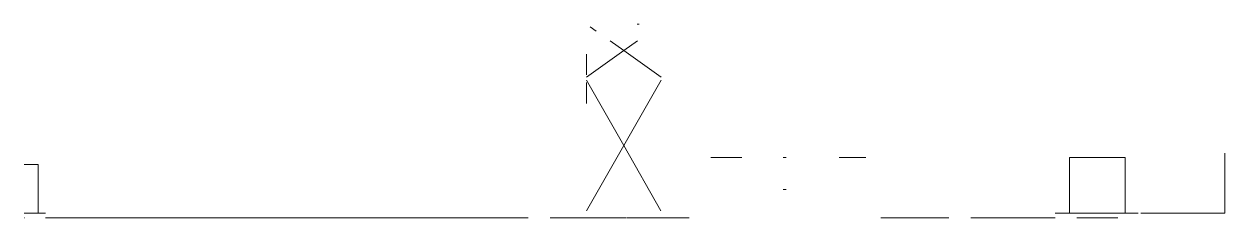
# Model space of a CAD drawing. Header units: inches. Extents: x 24207 to 26273, y -22799 to -21124.
# Drawn here: x 24207 to 26273, y -22799 to -22466 of the extents above; entities outside this region: 3.
import ezdxf

# ---------------------------------------------------------------- set-up
doc = ezdxf.new("R2010")
doc.units = ezdxf.units.IN
doc.header["$MEASUREMENT"] = 0
doc.layers.add('A-FLOR', color=192, linetype='Continuous', lineweight=20)
doc.layers.add('L-SITE-WALL', color=31, linetype='Continuous', lineweight=20)

msp = doc.modelspace()

# ---------------------------------------------------------------- linework, layer by layer
at = {"layer": 'A-FLOR', "color": 43, "lineweight": 13}
for p, q in [((25932.8, -21132.3), (25968.8, -21132.3)), ((25191.4, -22477.6), (25181, -22470.2)), ((25265.5, -22465.6), (25262, -22465.6)), ((25238.8, -22511.2), (25215.3, -22494.6)), ((25262.2, -22494.6), (25238.8, -22511.2)), ((25174.5, -22517.1), (25174.5, -22553.1)), ((25174.8, -22556.7), (25238.8, -22511.2)), ((25303, -22556.9), (25238.8, -22511.2)), ((25174.5, -22566.1), (25174.5, -22602.1)), ((25174.8, -22562.2), (25238.8, -22674.5)), ((25238.8, -22674.5), (25302.9, -22561.8)), ((25174.9, -22786.6), (25238.8, -22674.5)), ((25302.6, -22786.6), (25238.8, -22674.5)), ((25388.7, -22694.8), (25441.8, -22694.8)), ((25512.9, -22694.8), (25517.9, -22694.8)), ((25609.2, -22694.8), (25655.1, -22694.8)), ((26005.3, -22694.8), (26005.3, -22790.8)), ((26101.3, -22694.8), (26005.3, -22694.8)), ((26101.3, -22790.8), (26101.3, -22694.8)), ((26272.9, -22687.7), (26272.9, -22779.1)), ((24231.2, -22706.8), (24207.1, -22706.8)), ((24231.2, -22790.8), (24231.2, -22706.8)), ((25512.9, -22749.8), (25517.9, -22749.8)), ((26272.9, -22779.5), (26272.9, -22786.9)), ((24244, -22790.8), (24231.2, -22790.8)), ((26005.3, -22790.8), (25980.8, -22790.8)), ((26123.3, -22790.8), (26101.3, -22790.8)), ((26272.9, -22790.8), (26128, -22790.8)), ((26272.9, -22787.3), (26272.9, -22790.8))]:
    msp.add_line(p, q, dxfattribs=at)
at = {"layer": 'L-SITE-WALL', "color": 43, "lineweight": 13}
for p, q in [((25932.8, -21124.3), (25968.8, -21124.3)), ((25968.8, -21132.3), (25932.8, -21132.3)), ((24207.1, -22790.8), (24231.2, -22790.8)), ((24207.7, -22798.8), (24207.1, -22798.8)), ((24231.2, -22790.8), (24244, -22790.8)), ((25074.1, -22798.8), (24243.8, -22798.8)), ((25243.4, -22798.8), (25112.3, -22798.8)), ((25351.5, -22798.8), (25244.4, -22798.8)), ((25797.8, -22798.8), (25681.1, -22798.8)), ((25981, -22798.8), (25836, -22798.8)), ((25980.8, -22790.8), (26005.3, -22790.8)), ((26005.3, -22790.8), (26101.3, -22790.8)), ((26088.5, -22798.8), (26018.1, -22798.8)), ((26101.3, -22790.8), (26123.3, -22790.8)), ((26128, -22790.8), (26272.9, -22790.8))]:
    msp.add_line(p, q, dxfattribs=at)

doc.saveas('drawing.dxf')
